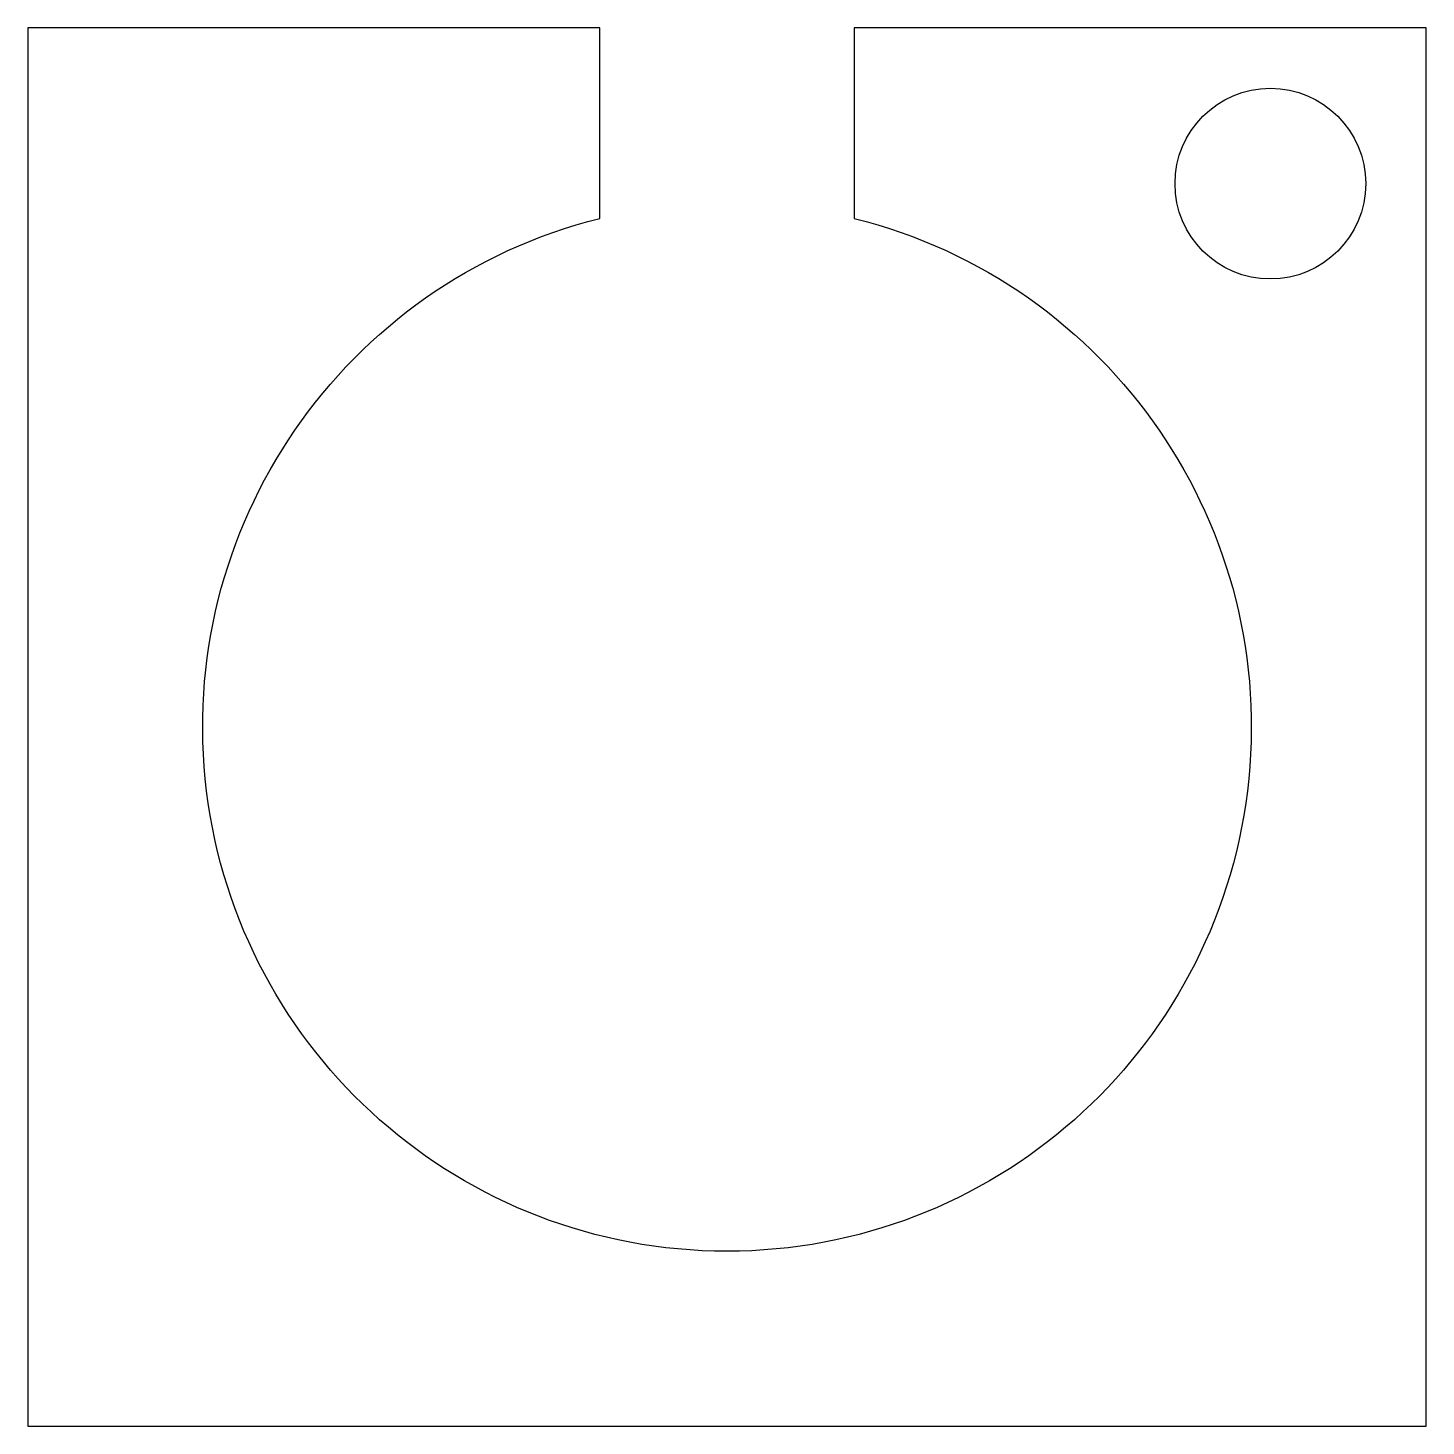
# Model space of a CAD drawing. Header units: millimetres. Extents: x -110 to 110, y -110 to 110.
import ezdxf

# ---------------------------------------------------------------- set-up
doc = ezdxf.new("R2010")
doc.units = ezdxf.units.MM
doc.layers.get('0').update_dxf_attribs({"linetype": 'CONTINUOUS'})

msp = doc.modelspace()

# ---------------------------------------------------------------- linework, layer by layer
msp.add_lwpolyline([(110, 110), (20, 110), (20, 80.04, -8.126953), (-20, 80.04), (-20, 110), (-110, 110), (-110, -110), (110, -110)], format="xyb", close=True)
msp.add_circle((85.5, 85.5), 15)

doc.saveas('drawing.dxf')
